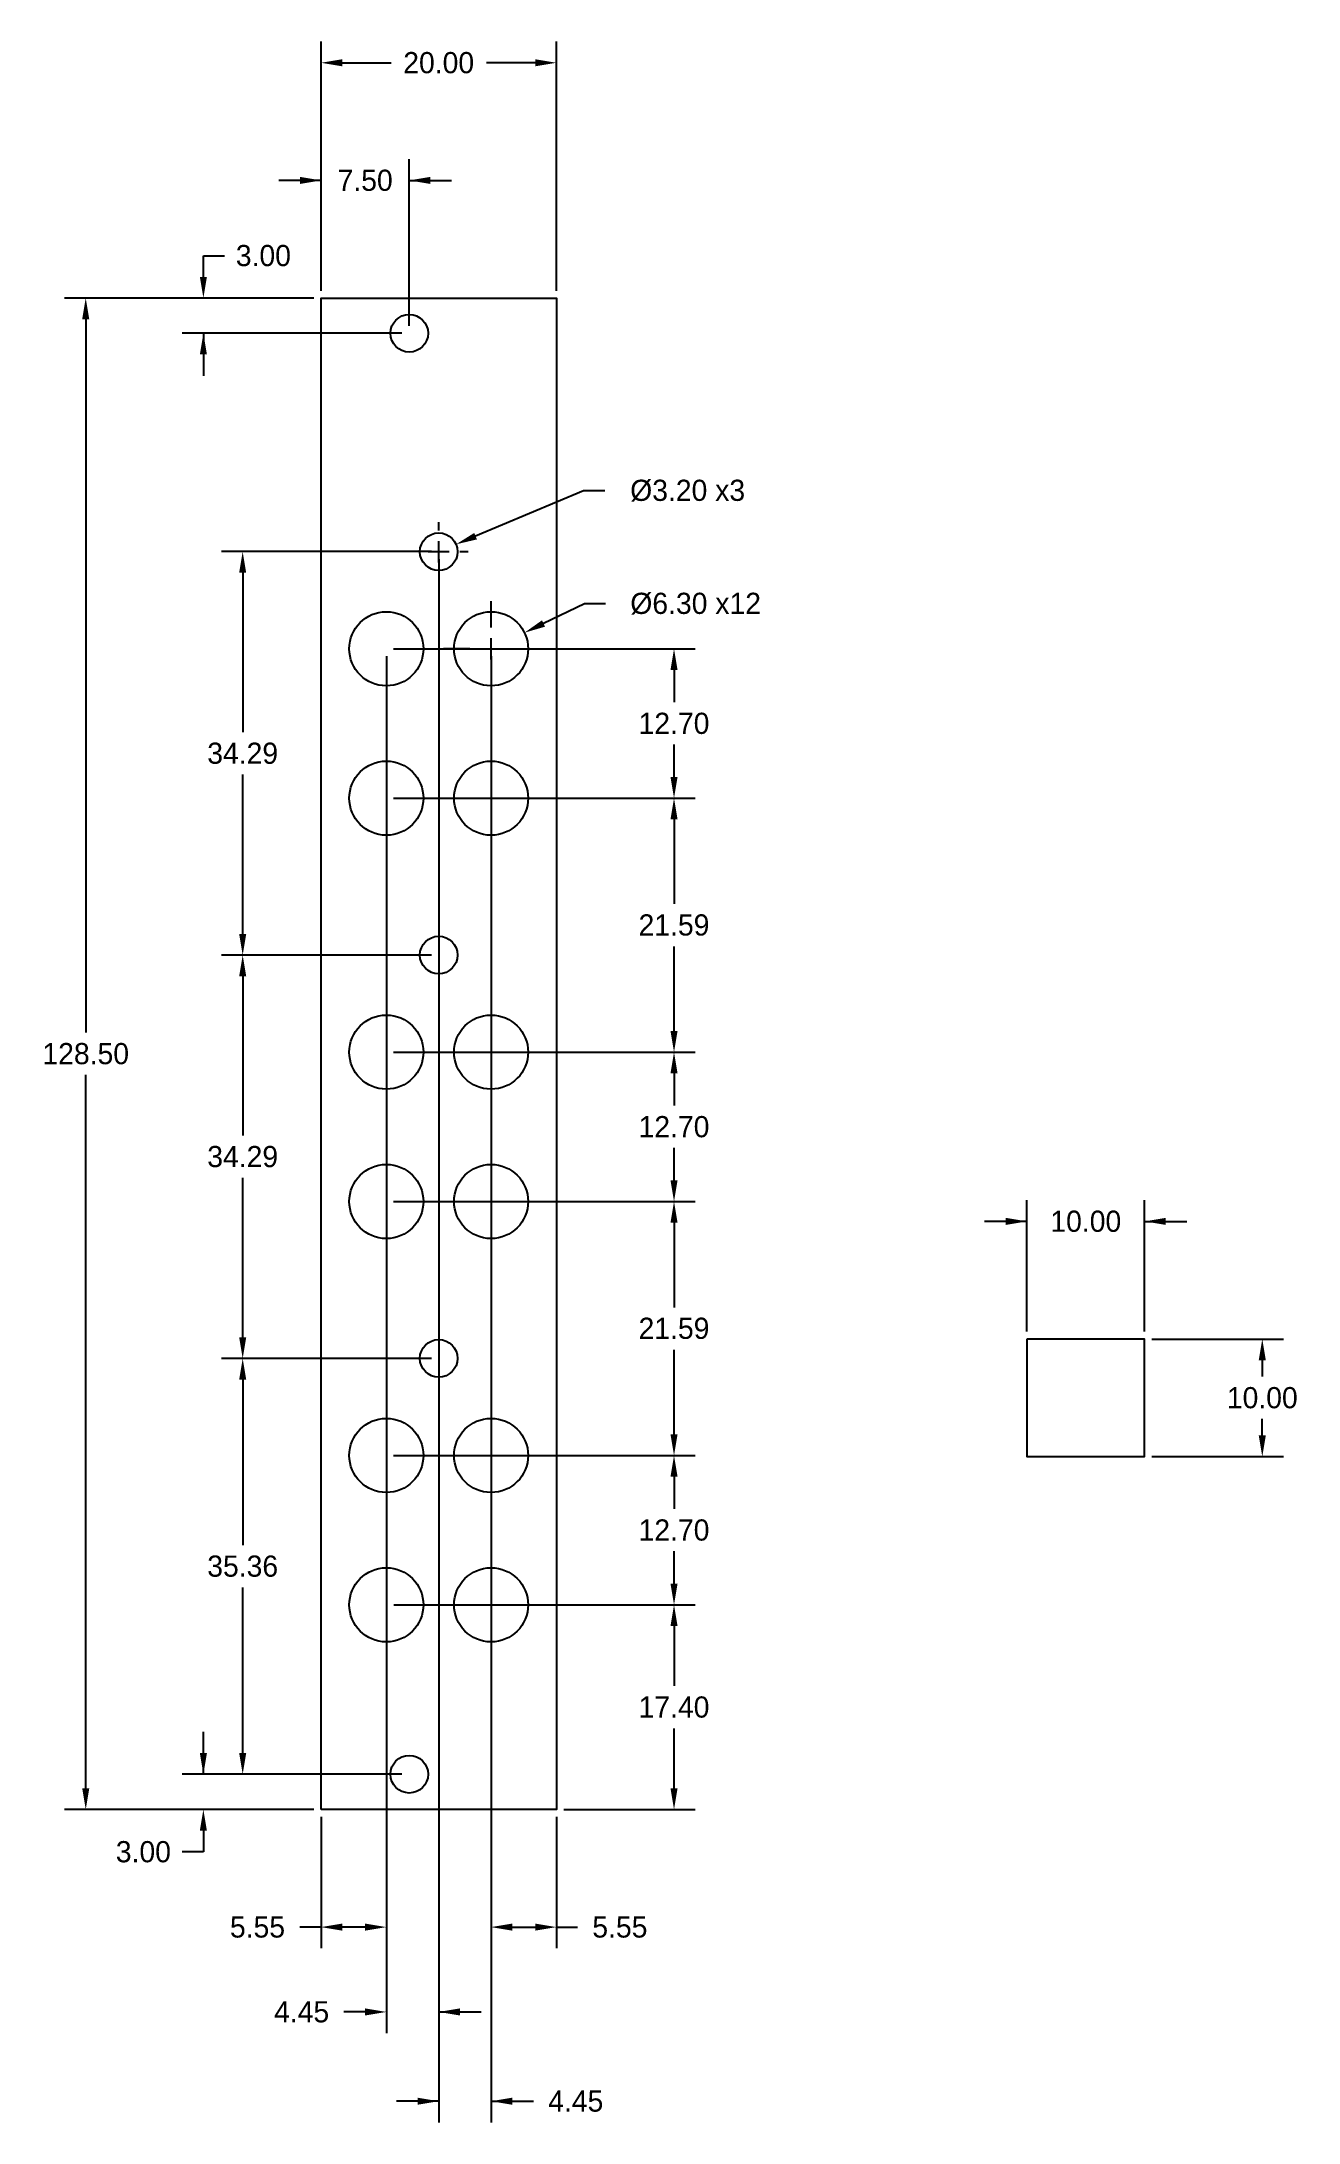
# Model space of a CAD drawing. Header units: millimetres. Extents: x -24 to 83, y -27 to 150.
import ezdxf

# ---------------------------------------------------------------- set-up
doc = ezdxf.new("R2010")
doc.units = ezdxf.units.MM
doc.header["$MEASUREMENT"] = 0
for name, color, linetype in [('Dimensions', 1, 'Continuous'), ('Panel', 7, 'Continuous'), ('ScaleHelp', 3, 'Continuous')]:
    doc.layers.add(name, color=color, linetype=linetype)
doc.dimstyles.get("Standard").update_dxf_attribs({"dimscale": 10, "dimtxt": 0.18, "dimasz": 0.18, "dimexe": 0.18, "dimexo": 0.0625, "dimgap": 0.09, "dimtad": 0, "dimtih": 1, "dimtoh": 1, "dimzin": 0, "dimdsep": 46, "dimtxsty": 'Standard', "dimcen": -0.09, "dimadec": 0, "dimazin": 0, "dimtfac": 1, "dimtdec": 4, "dimtofl": 0, "dimtmove": 0, "dimatfit": 3, "dimfxl": 1, "dimtolj": 1, "dimtzin": 0, "dimarcsym": 0})

# ---------------------------------------------------------------- blocks, each defined once
blk = doc.blocks.new('*D116')
at = {"layer": 'Defpoints', "color": 0}
for p in [(70, 50), (60, 40), (70, 40)]:
    blk.add_point(p, dxfattribs=at)
at = {"layer": 'ScaleHelp', "color": 0, "lineweight": -2}
for p, q in [((60, 40.625), (60, 51.8)), ((70, 40.625), (70, 51.8)), ((60, 50), (56.4, 50)), ((70, 50), (73.6, 50))]:
    blk.add_line(p, q, dxfattribs=at)
at = {"layer": 'ScaleHelp', "color": 0}
for points in [[(58.2, 49.7), (58.2, 50.3), (60, 50)], [(71.8, 50.3), (71.8, 49.7), (70, 50)]]:
    blk.add_solid(points, dxfattribs=at)
at = {"layer": 'ScaleHelp', "color": 0, "insert": (65, 50), "char_height": 1.8, "attachment_point": 5}
blk.add_mtext('\\A1;10.00', dxfattribs=at)
blk = doc.blocks.new('*D117')
at = {"layer": 'Defpoints', "color": 0}
for p in [(70, 40), (70, 30), (80, 30)]:
    blk.add_point(p, dxfattribs=at)
at = {"layer": 'ScaleHelp', "color": 0, "lineweight": -2}
for p, q in [((70.625, 40), (81.8, 40)), ((80, 38.2), (80, 36.8)), ((80, 31.8), (80, 33.2)), ((70.625, 30), (81.8, 30))]:
    blk.add_line(p, q, dxfattribs=at)
at = {"layer": 'ScaleHelp', "color": 0}
for points in [[(80.3, 38.2), (79.7, 38.2), (80, 40)], [(79.7, 31.8), (80.3, 31.8), (80, 30)]]:
    blk.add_solid(points, dxfattribs=at)
at = {"layer": 'ScaleHelp', "color": 0, "insert": (80, 35), "char_height": 1.8, "attachment_point": 5}
blk.add_mtext('\\A1;10.00', dxfattribs=at)
blk = doc.blocks.new('*D141')
at = {"layer": 'Defpoints', "color": 0}
for p in [(0, 138.5), (0, 128.5), (7.5, 125.5)]:
    blk.add_point(p, dxfattribs=at)
at = {"layer": 'Dimensions', "color": 0, "lineweight": -2}
for p, q in [((0, 129.125), (0, 140.3)), ((7.5, 126.125), (7.5, 140.3)), ((0, 138.5), (-3.6, 138.5)), ((7.5, 138.5), (11.1, 138.5))]:
    blk.add_line(p, q, dxfattribs=at)
at = {"layer": 'Dimensions', "color": 0}
for points in [[(-1.8, 138.2), (-1.8, 138.8), (0, 138.5)], [(9.3, 138.8), (9.3, 138.2), (7.5, 138.5)]]:
    blk.add_solid(points, dxfattribs=at)
at = {"layer": 'Dimensions', "color": 0, "insert": (3.75, 138.5), "char_height": 1.8, "attachment_point": 5}
blk.add_mtext('\\A1;7.50', dxfattribs=at)
blk = doc.blocks.new('*D142')
at = {"layer": 'Defpoints', "color": 0}
for p in [(0, 148.5), (0, 138.5), (20, 128.5)]:
    blk.add_point(p, dxfattribs=at)
at = {"layer": 'Dimensions', "color": 0, "lineweight": -2}
for p, q in [((0, 139.125), (0, 150.3)), ((20, 129.125), (20, 150.3)), ((1.8, 148.5), (5.95, 148.5)), ((18.2, 148.5), (14.05, 148.5))]:
    blk.add_line(p, q, dxfattribs=at)
at = {"layer": 'Dimensions', "color": 0}
for points in [[(1.8, 148.8), (1.8, 148.2), (0, 148.5)], [(18.2, 148.2), (18.2, 148.8), (20, 148.5)]]:
    blk.add_solid(points, dxfattribs=at)
at = {"layer": 'Dimensions', "color": 0, "insert": (10, 148.5), "char_height": 1.8, "attachment_point": 5}
blk.add_mtext('\\A1;20.00', dxfattribs=at)
blk = doc.blocks.new('*D143')
at = {"layer": 'Defpoints', "color": 0}
for p in [(-10, 128.5), (0, 128.5), (7.5, 125.5)]:
    blk.add_point(p, dxfattribs=at)
at = {"layer": 'Dimensions', "color": 0, "lineweight": -2}
for p, q in [((-10, 132.1), (-8.2, 132.1)), ((-10, 130.3), (-10, 132.1)), ((-0.625, 128.5), (-11.8, 128.5)), ((6.875, 125.5), (-11.8, 125.5)), ((-10, 125.5), (-10, 121.9))]:
    blk.add_line(p, q, dxfattribs=at)
at = {"layer": 'Dimensions', "color": 0}
for points in [[(-10.3, 130.3), (-9.7, 130.3), (-10, 128.5)], [(-9.7, 123.7), (-10.3, 123.7), (-10, 125.5)]]:
    blk.add_solid(points, dxfattribs=at)
at = {"layer": 'Dimensions', "color": 0, "insert": (-4.9, 132.1), "char_height": 1.8, "attachment_point": 5}
blk.add_mtext('\\A1;3.00', dxfattribs=at)
blk = doc.blocks.new('*D144')
at = {"layer": 'Defpoints', "color": 0}
for p in [(0, 128.5), (-20, 0), (0, 0)]:
    blk.add_point(p, dxfattribs=at)
at = {"layer": 'Dimensions', "color": 0, "lineweight": -2}
for p, q in [((-0.625, 128.5), (-21.8, 128.5)), ((-20, 126.7), (-20, 66.05)), ((-20, 1.8), (-20, 62.45)), ((-0.625, 0), (-21.8, 0))]:
    blk.add_line(p, q, dxfattribs=at)
at = {"layer": 'Dimensions', "color": 0}
for points in [[(-19.7, 126.7), (-20.3, 126.7), (-20, 128.5)], [(-20.3, 1.8), (-19.7, 1.8), (-20, 0)]]:
    blk.add_solid(points, dxfattribs=at)
at = {"layer": 'Dimensions', "color": 0, "insert": (-20, 64.25), "char_height": 1.8, "attachment_point": 5}
blk.add_mtext('\\A1;128.50', dxfattribs=at)
blk = doc.blocks.new('*D145')
at = {"layer": 'Defpoints', "color": 0}
for p in [(7.5, 3), (-10, 0), (0, 0)]:
    blk.add_point(p, dxfattribs=at)
at = {"layer": 'Dimensions', "color": 0, "lineweight": -2}
for p, q in [((-10, 3), (-10, 6.6)), ((6.875, 3), (-11.8, 3)), ((-0.625, 0), (-11.8, 0)), ((-10, -1.8), (-10, -3.6)), ((-10, -3.6), (-11.8, -3.6))]:
    blk.add_line(p, q, dxfattribs=at)
at = {"layer": 'Dimensions', "color": 0}
for points in [[(-10.3, 4.8), (-9.7, 4.8), (-10, 3)], [(-9.7, -1.8), (-10.3, -1.8), (-10, 0)]]:
    blk.add_solid(points, dxfattribs=at)
at = {"layer": 'Dimensions', "color": 0, "insert": (-15.1, -3.6), "char_height": 1.8, "attachment_point": 5}
blk.add_mtext('\\A1;3.00', dxfattribs=at)
blk = doc.blocks.new('*D146')
at = {"layer": 'Defpoints', "color": 0}
for p in [(5.55, 17.4), (20, 0), (30, 0)]:
    blk.add_point(p, dxfattribs=at)
at = {"layer": 'Dimensions', "color": 0, "lineweight": -2}
for p, q in [((6.175, 17.4), (31.8, 17.4)), ((30, 15.6), (30, 10.5)), ((30, 1.8), (30, 6.9)), ((20.625, 0), (31.8, 0))]:
    blk.add_line(p, q, dxfattribs=at)
at = {"layer": 'Dimensions', "color": 0}
for points in [[(30.3, 15.6), (29.7, 15.6), (30, 17.4)], [(29.7, 1.8), (30.3, 1.8), (30, 0)]]:
    blk.add_solid(points, dxfattribs=at)
at = {"layer": 'Dimensions', "color": 0, "insert": (30, 8.7), "char_height": 1.8, "attachment_point": 5}
blk.add_mtext('\\A1;17.40', dxfattribs=at)
blk = doc.blocks.new('*D155')
at = {"layer": 'Defpoints', "color": 0}
for p in [(5.55, 51.69), (14.45, 30.1), (30, 30.1)]:
    blk.add_point(p, dxfattribs=at)
at = {"layer": 'Dimensions', "color": 0, "lineweight": -2}
for p, q in [((6.17, 51.69), (31.8, 51.69)), ((30, 49.89), (30, 42.69)), ((30, 31.9), (30, 39.09)), ((15.08, 30.1), (31.8, 30.1))]:
    blk.add_line(p, q, dxfattribs=at)
at = {"layer": 'Dimensions', "color": 0}
for points in [[(30.3, 49.89), (29.7, 49.89), (30, 51.69)], [(29.7, 31.9), (30.3, 31.9), (30, 30.1)]]:
    blk.add_solid(points, dxfattribs=at)
at = {"layer": 'Dimensions', "color": 0, "insert": (30, 40.9), "char_height": 1.8, "attachment_point": 5}
blk.add_mtext('\\A1;21.59', dxfattribs=at)
blk = doc.blocks.new('*D156')
at = {"layer": 'Defpoints', "color": 0}
for p in [(5.55, 64.39), (14.45, 51.69), (30, 51.69)]:
    blk.add_point(p, dxfattribs=at)
at = {"layer": 'Dimensions', "color": 0, "lineweight": -2}
for p, q in [((6.17, 64.39), (31.8, 64.39)), ((30, 62.59), (30, 59.84)), ((30, 53.49), (30, 56.24)), ((15.08, 51.69), (31.8, 51.69))]:
    blk.add_line(p, q, dxfattribs=at)
at = {"layer": 'Dimensions', "color": 0}
for points in [[(30.3, 62.59), (29.7, 62.59), (30, 64.39)], [(29.7, 53.49), (30.3, 53.49), (30, 51.69)]]:
    blk.add_solid(points, dxfattribs=at)
at = {"layer": 'Dimensions', "color": 0, "insert": (30, 58.04), "char_height": 1.8, "attachment_point": 5}
blk.add_mtext('\\A1;12.70', dxfattribs=at)
blk = doc.blocks.new('*D157')
at = {"layer": 'Defpoints', "color": 0}
for p in [(5.55, 85.98), (14.45, 64.39), (30, 64.39)]:
    blk.add_point(p, dxfattribs=at)
at = {"layer": 'Dimensions', "color": 0, "lineweight": -2}
for p, q in [((6.17, 85.98), (31.8, 85.98)), ((30, 84.18), (30, 76.99)), ((30, 66.19), (30, 73.38)), ((15.08, 64.39), (31.8, 64.39))]:
    blk.add_line(p, q, dxfattribs=at)
at = {"layer": 'Dimensions', "color": 0}
for points in [[(30.3, 84.18), (29.7, 84.18), (30, 85.98)], [(29.7, 66.19), (30.3, 66.19), (30, 64.39)]]:
    blk.add_solid(points, dxfattribs=at)
at = {"layer": 'Dimensions', "color": 0, "insert": (30, 75.19), "char_height": 1.8, "attachment_point": 5}
blk.add_mtext('\\A1;21.59', dxfattribs=at)
blk = doc.blocks.new('*D158')
at = {"layer": 'Defpoints', "color": 0}
for p in [(5.55, 98.68), (14.45, 85.98), (30, 85.98)]:
    blk.add_point(p, dxfattribs=at)
at = {"layer": 'Dimensions', "color": 0, "lineweight": -2}
for p, q in [((6.17, 98.68), (31.8, 98.68)), ((30, 96.88), (30, 94.13)), ((30, 87.78), (30, 90.53)), ((15.08, 85.98), (31.8, 85.98))]:
    blk.add_line(p, q, dxfattribs=at)
at = {"layer": 'Dimensions', "color": 0}
for points in [[(30.3, 96.88), (29.7, 96.88), (30, 98.68)], [(29.7, 87.78), (30.3, 87.78), (30, 85.98)]]:
    blk.add_solid(points, dxfattribs=at)
at = {"layer": 'Dimensions', "color": 0, "insert": (30, 92.33), "char_height": 1.8, "attachment_point": 5}
blk.add_mtext('\\A1;12.70', dxfattribs=at)
blk = doc.blocks.new('*D159')
at = {"layer": 'Defpoints', "color": 0}
for p in [(-6.66, 38.35), (10, 38.35), (6.88, 3)]:
    blk.add_point(p, dxfattribs=at)
at = {"layer": 'Dimensions', "color": 0, "lineweight": -2}
for p, q in [((9.38, 38.35), (-8.46, 38.35)), ((-6.66, 36.55), (-6.66, 22.48)), ((-6.66, 4.8), (-6.66, 18.88)), ((6.25, 3), (-8.46, 3))]:
    blk.add_line(p, q, dxfattribs=at)
at = {"layer": 'Dimensions', "color": 0}
for points in [[(-6.36, 36.55), (-6.96, 36.55), (-6.66, 38.35)], [(-6.96, 4.8), (-6.36, 4.8), (-6.66, 3)]]:
    blk.add_solid(points, dxfattribs=at)
at = {"layer": 'Dimensions', "color": 0, "insert": (-6.66, 20.68), "char_height": 1.8, "attachment_point": 5}
blk.add_mtext('\\A1;35.36', dxfattribs=at)
blk = doc.blocks.new('*D160')
at = {"layer": 'Defpoints', "color": 0}
for p in [(-6.66, 72.64), (10, 72.64), (10, 38.35)]:
    blk.add_point(p, dxfattribs=at)
at = {"layer": 'Dimensions', "color": 0, "lineweight": -2}
for p, q in [((9.38, 72.64), (-8.46, 72.64)), ((-6.66, 70.84), (-6.66, 57.3)), ((-6.66, 40.15), (-6.66, 53.7)), ((9.38, 38.35), (-8.46, 38.35))]:
    blk.add_line(p, q, dxfattribs=at)
at = {"layer": 'Dimensions', "color": 0}
for points in [[(-6.36, 70.84), (-6.96, 70.84), (-6.66, 72.64)], [(-6.96, 40.15), (-6.36, 40.15), (-6.66, 38.35)]]:
    blk.add_solid(points, dxfattribs=at)
at = {"layer": 'Dimensions', "color": 0, "insert": (-6.66, 55.5), "char_height": 1.8, "attachment_point": 5}
blk.add_mtext('\\A1;34.29', dxfattribs=at)
blk = doc.blocks.new('*D161')
at = {"layer": 'Defpoints', "color": 0}
for p in [(-6.66, 106.94), (10, 106.94), (10, 72.64)]:
    blk.add_point(p, dxfattribs=at)
at = {"layer": 'Dimensions', "color": 0, "lineweight": -2}
for p, q in [((9.38, 106.94), (-8.46, 106.94)), ((-6.66, 105.14), (-6.66, 91.59)), ((-6.66, 74.44), (-6.66, 87.99)), ((9.38, 72.64), (-8.46, 72.64))]:
    blk.add_line(p, q, dxfattribs=at)
at = {"layer": 'Dimensions', "color": 0}
for points in [[(-6.36, 105.14), (-6.96, 105.14), (-6.66, 106.94)], [(-6.96, 74.44), (-6.36, 74.44), (-6.66, 72.64)]]:
    blk.add_solid(points, dxfattribs=at)
at = {"layer": 'Dimensions', "color": 0, "insert": (-6.66, 89.79), "char_height": 1.8, "attachment_point": 5}
blk.add_mtext('\\A1;34.29', dxfattribs=at)
blk = doc.blocks.new('*D162')
at = {"layer": 'Defpoints', "color": 0}
for p in [(5.55, 98.68), (0, 0), (0, -10)]:
    blk.add_point(p, dxfattribs=at)
at = {"layer": 'Dimensions', "color": 0, "lineweight": -2}
for p, q in [((5.55, 98.055), (5.55, -11.8)), ((0, -0.625), (0, -11.8)), ((0, -10), (-1.8, -10)), ((3.75, -10), (1.8, -10))]:
    blk.add_line(p, q, dxfattribs=at)
at = {"layer": 'Dimensions', "color": 0}
for points in [[(1.8, -9.7), (1.8, -10.3), (0, -10)], [(3.75, -10.3), (3.75, -9.7), (5.55, -10)]]:
    blk.add_solid(points, dxfattribs=at)
at = {"layer": 'Dimensions', "color": 0, "insert": (-5.4, -10), "char_height": 1.8, "attachment_point": 5}
blk.add_mtext('\\A1;5.55', dxfattribs=at)
blk = doc.blocks.new('*D165')
at = {"layer": 'Defpoints', "color": 0}
for p in [(10, 106.94), (14.45, 17.4), (14.45, -24.8)]:
    blk.add_point(p, dxfattribs=at)
at = {"layer": 'Dimensions', "color": 0, "lineweight": -2}
for p, q in [((10, 106.31), (10, -26.6)), ((14.45, 16.77), (14.45, -26.6)), ((10, -24.8), (6.4, -24.8)), ((14.45, -24.8), (18.05, -24.8)), ((14.45, -24.8), (18.05, -24.8))]:
    blk.add_line(p, q, dxfattribs=at)
at = {"layer": 'Dimensions', "color": 0}
for points in [[(8.2, -25.1), (8.2, -24.5), (10, -24.8)], [(16.25, -24.5), (16.25, -25.1), (14.45, -24.8)]]:
    blk.add_solid(points, dxfattribs=at)
at = {"layer": 'Dimensions', "color": 0, "insert": (21.65, -24.8), "char_height": 1.8, "attachment_point": 5}
blk.add_mtext('\\A1;4.45', dxfattribs=at)
blk = doc.blocks.new('*D166')
at = {"layer": 'Defpoints', "color": 0}
for p in [(14.45, 98.68), (20, 0), (20, -10)]:
    blk.add_point(p, dxfattribs=at)
at = {"layer": 'Dimensions', "color": 0, "lineweight": -2}
for p, q in [((14.45, 98.06), (14.45, -11.8)), ((20, -0.63), (20, -11.8)), ((16.25, -10), (18.2, -10)), ((20, -10), (21.8, -10))]:
    blk.add_line(p, q, dxfattribs=at)
at = {"layer": 'Dimensions', "color": 0}
for points in [[(16.25, -9.7), (16.25, -10.3), (14.45, -10)], [(18.2, -10.3), (18.2, -9.7), (20, -10)]]:
    blk.add_solid(points, dxfattribs=at)
at = {"layer": 'Dimensions', "color": 0, "insert": (25.4, -10), "char_height": 1.8, "attachment_point": 5}
blk.add_mtext('\\A1;5.55', dxfattribs=at)
blk = doc.blocks.new('*D167')
at = {"layer": 'Defpoints', "color": 0}
for p in [(5.55, 30.1), (14.45, 17.4), (30, 17.4)]:
    blk.add_point(p, dxfattribs=at)
at = {"layer": 'Dimensions', "color": 0, "lineweight": -2}
for p, q in [((6.17, 30.1), (31.8, 30.1)), ((30, 28.3), (30, 25.55)), ((30, 19.2), (30, 21.95)), ((15.08, 17.4), (31.8, 17.4))]:
    blk.add_line(p, q, dxfattribs=at)
at = {"layer": 'Dimensions', "color": 0}
for points in [[(30.3, 28.3), (29.7, 28.3), (30, 30.1)], [(29.7, 19.2), (30.3, 19.2), (30, 17.4)]]:
    blk.add_solid(points, dxfattribs=at)
at = {"layer": 'Dimensions', "color": 0, "insert": (30, 23.75), "char_height": 1.8, "attachment_point": 5}
blk.add_mtext('\\A1;12.70', dxfattribs=at)
blk = doc.blocks.new('*D168')
at = {"layer": 'Defpoints', "color": 0}
for p in [(10, 106.94), (5.55, 0), (5.55, -17.21)]:
    blk.add_point(p, dxfattribs=at)
at = {"layer": 'Dimensions', "color": 0, "lineweight": -2}
for p, q in [((10, 106.31), (10, -19.01)), ((5.55, -0.63), (5.55, -19.01)), ((3.75, -17.21), (1.95, -17.21)), ((10, -17.21), (13.6, -17.21))]:
    blk.add_line(p, q, dxfattribs=at)
at = {"layer": 'Dimensions', "color": 0}
for points in [[(3.75, -17.51), (3.75, -16.91), (5.55, -17.21)], [(11.8, -16.91), (11.8, -17.51), (10, -17.21)]]:
    blk.add_solid(points, dxfattribs=at)
at = {"layer": 'Dimensions', "color": 0, "insert": (-1.65, -17.21), "char_height": 1.8, "attachment_point": 5}
blk.add_mtext('\\A1;4.45', dxfattribs=at)
blk = doc.blocks.new('*D169')
at = {"layer": 'Defpoints', "color": 0}
for p in [(8.53, 106.31), (11.47, 107.56)]:
    blk.add_point(p, dxfattribs=at)
at = {"layer": 'Dimensions', "color": 0, "lineweight": -2}
for p, q in [((22.31, 112.12), (13.13, 108.25)), ((24.11, 112.12), (22.31, 112.12)), ((10, 108.73), (10, 109.44)), ((8.2, 106.94), (7.5, 106.94)), ((9.1, 106.94), (10.9, 106.94)), ((10, 106.03), (10, 107.83)), ((11.8, 106.94), (12.5, 106.94)), ((10, 105.14), (10, 104.44))]:
    blk.add_line(p, q, dxfattribs=at)
at = {"layer": 'Dimensions', "color": 0}
blk.add_solid([(13.02, 108.53), (13.25, 107.98), (11.47, 107.56)], dxfattribs=at)
at = {"layer": 'Dimensions', "color": 0, "insert": (31.16, 112.12), "char_height": 1.8, "attachment_point": 5}
blk.add_mtext('\\A1;%%c3.20 x3', dxfattribs=at)
blk = doc.blocks.new('*D170')
at = {"layer": 'Defpoints', "color": 0}
for p in [(17.29, 100.05), (11.61, 97.31)]:
    blk.add_point(p, dxfattribs=at)
at = {"layer": 'Dimensions', "color": 0, "lineweight": -2}
for p, q in [((14.45, 100.48), (14.45, 102.73)), ((22.39, 102.51), (18.91, 100.83)), ((24.19, 102.51), (22.39, 102.51)), ((14.45, 97.78), (14.45, 99.58)), ((12.65, 98.68), (10.4, 98.68)), ((13.55, 98.68), (15.35, 98.68)), ((16.25, 98.68), (18.5, 98.68)), ((14.45, 96.88), (14.45, 94.63))]:
    blk.add_line(p, q, dxfattribs=at)
at = {"layer": 'Dimensions', "color": 0}
blk.add_solid([(18.78, 101.1), (19.04, 100.56), (17.29, 100.05)], dxfattribs=at)
at = {"layer": 'Dimensions', "color": 0, "insert": (31.84, 102.51), "char_height": 1.8, "attachment_point": 5}
blk.add_mtext('\\A1;%%c6.30 x12', dxfattribs=at)

msp = doc.modelspace()

# ---------------------------------------------------------------- linework, layer by layer
at = {"layer": 'Panel'}
msp.add_lwpolyline([(0, 0), (0, 128.5), (20, 128.5), (20, 0)], close=True, dxfattribs=at)
for centre, radius in [((7.5, 125.5), 1.6), ((10, 106.935), 1.6), ((5.55, 98.68), 3.15), ((14.452, 98.68), 3.15), ((5.55, 85.98), 3.15), ((14.452, 85.98), 3.15), ((10, 72.645), 1.6), ((5.55, 64.39), 3.15), ((14.452, 64.39), 3.15), ((5.55, 51.69), 3.15), ((14.452, 51.69), 3.15), ((10, 38.355), 1.6), ((5.55, 30.1), 3.15), ((14.452, 30.1), 3.15), ((5.55, 17.4), 3.15), ((14.452, 17.4), 3.15), ((7.5, 3), 1.6)]:
    msp.add_circle(centre, radius, dxfattribs=at)
at = {"layer": 'ScaleHelp'}
msp.add_lwpolyline([(60, 40), (60, 30), (70, 30), (70, 40)], close=True, dxfattribs=at)

# ---------------------------------------------------------------- dimensions: what is measured, and where the dimension line sits
at = {"layer": 'Dimensions'}
for base, p1, p2, picture, middle in [((0, 148.5), (20, 128.5), (0, 138.5), '*D142', (10, 148.5)), ((0, 138.5), (7.5, 125.5), (0, 128.5), '*D141', (3.75, 138.5)), ((5.55, -17.207), (10, 106.935), (5.55, 0), '*D168', (-1.65, -17.207)), ((0, -10), (5.55, 98.68), (0, 0), '*D162', (-5.4, -10)), ((20, -10), (14.452, 98.68), (20, 0), '*D166', (25.4, -10))]:
    dim = msp.add_linear_dim(base=base, p1=p1, p2=p2, dimstyle='Standard', dxfattribs=at)
    dim.commit()
    dim.dimension.update_dxf_attribs({"geometry": picture, "text_midpoint": middle})
for base, p1, p2, picture, middle in [((-10, 128.5), (7.5, 125.5), (0, 128.5), '*D143', (-4.9, 132.1)), ((-20, 0), (0, 128.5), (0, 0), '*D144', (-20, 64.25)), ((-6.664, 106.935), (10, 72.645), (10, 106.935), '*D161', (-6.664, 89.79)), ((30, 85.98), (5.55, 98.68), (14.452, 85.98), '*D158', (30, 92.33)), ((30, 64.39), (5.55, 85.98), (14.452, 64.39), '*D157', (30, 75.185)), ((-6.664, 72.645), (10, 38.355), (10, 72.645), '*D160', (-6.664, 55.5)), ((30, 51.69), (5.55, 64.39), (14.452, 51.69), '*D156', (30, 58.04)), ((30, 30.1), (5.55, 51.69), (14.452, 30.1), '*D155', (30, 40.895)), ((-6.656804373, 38.355), (6.875, 3), (10, 38.355), '*D159', (-6.656804373, 20.6775)), ((30, 17.4), (5.55, 30.1), (14.452, 17.4), '*D167', (30, 23.75)), ((30, 0), (5.55, 17.4), (20, 0), '*D146', (30, 8.7)), ((-10, 0), (7.5, 3), (0, 0), '*D145', (-15.1, -3.6))]:
    dim = msp.add_linear_dim(base=base, p1=p1, p2=p2, angle=90, dimstyle='Standard', dxfattribs=at)
    dim.commit()
    dim.dimension.update_dxf_attribs({"geometry": picture, "text_midpoint": middle})
for p1, p2, override, picture, middle in [((8.525, 106.314), (11.475, 107.556), {"dimpost": '<> x3'}, '*D169', (31.163, 112.116)), ((11.615, 97.311), (17.289, 100.049), {"dimpost": '<> x12'}, '*D170', (31.842, 102.51))]:
    dim = msp.add_diameter_dim_2p(p1=p1, p2=p2, dimstyle='Standard', override=override, dxfattribs=at)
    dim.commit()
    dim.dimension.update_dxf_attribs({"geometry": picture, "text_midpoint": middle, "dimtype": 163})
dim = msp.add_linear_dim(base=(14.452, -24.8), p1=(10, 106.935), p2=(14.452, 17.4), dimstyle='Standard', dxfattribs=at)
dim.commit()
dim.dimension.update_dxf_attribs({"geometry": '*D165', "text_midpoint": (21.652, -24.8), "dimtype": 160})
at = {"layer": 'ScaleHelp'}
dim = msp.add_linear_dim(base=(70, 50), p1=(60, 40), p2=(70, 40), dimstyle='Standard', dxfattribs=at)
dim.commit()
dim.dimension.update_dxf_attribs({"geometry": '*D116', "text_midpoint": (65, 50)})
dim = msp.add_linear_dim(base=(80, 30), p1=(70, 40), p2=(70, 30), angle=90, dimstyle='Standard', dxfattribs=at)
dim.commit()
dim.dimension.update_dxf_attribs({"geometry": '*D117', "text_midpoint": (80, 35)})

doc.saveas('drawing.dxf')
